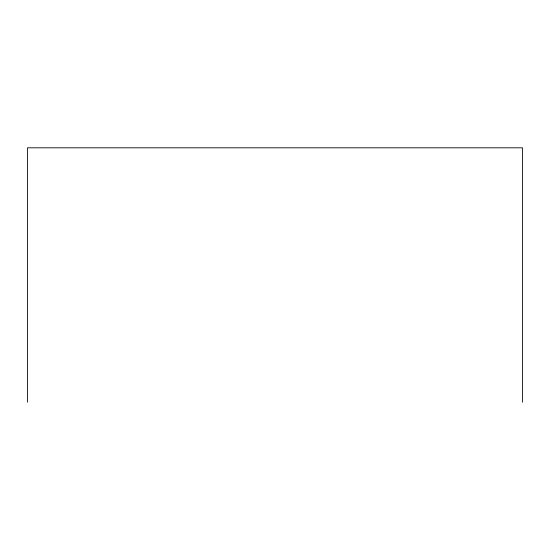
<?xml version="1.0" encoding="UTF-8"?>
<svg xmlns="http://www.w3.org/2000/svg" width="550" height="550" viewBox="0 0 550 550"><rect width="100%" height="100%" fill="white"/><g stroke="black" fill="none" stroke-linecap="round" stroke-linejoin="round"><path stroke-width="0.82" d="M522.5 402.188L522.5 147.812L27.5 147.812L27.5 402.188"/></g></svg>
